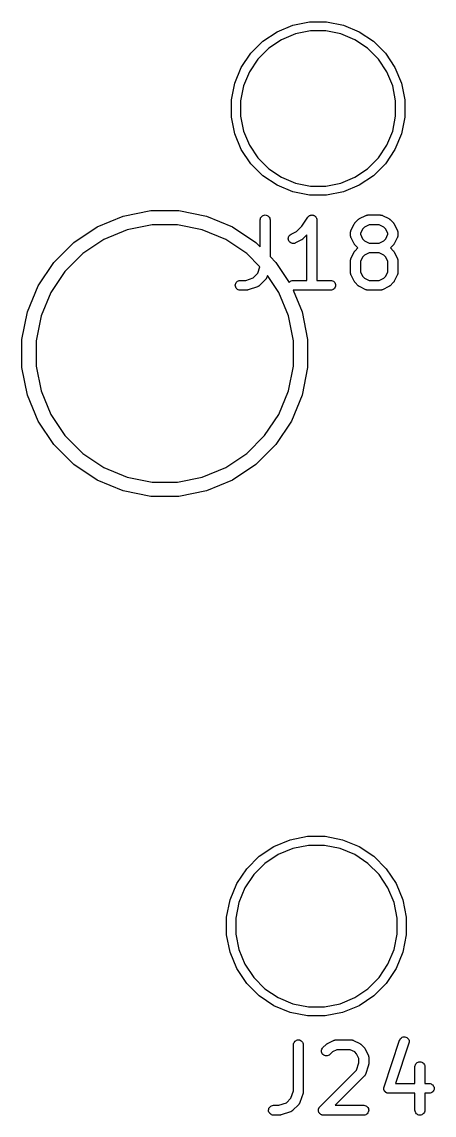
# Model space of a CAD drawing. Extents: x 4.1 to 76.2, y 7.7 to 62.
# Drawn here: x 15.77 to 22.07, y 45.17 to 61.88 of the extents above; entities that cross this region are included whole.
import ezdxf

# ---------------------------------------------------------------- set-up
doc = ezdxf.new("R2010")
doc.units = 0
doc.layers.add('BLACK', color=7, linetype='CONTINUOUS')

msp = doc.modelspace()

# ---------------------------------------------------------------- linework, layer by layer
at = {"layer": 'BLACK', "linetype": 'CONTINUOUS'}
for p, q in [((19.9082, 61.8273), (20.1641, 61.8782)), ((20.1641, 61.8782), (20.4251, 61.8782)), ((20.4251, 61.8782), (20.681, 61.8273)), ((19.4502, 61.5825), (19.6672, 61.7274)), ((19.6672, 61.7274), (19.9082, 61.8273)), ((19.9489, 61.6933), (19.7332, 61.604)), ((20.1779, 61.7389), (19.9489, 61.6933)), ((20.4113, 61.7389), (20.1779, 61.7389)), ((20.6403, 61.6933), (20.4113, 61.7389)), ((20.856, 61.604), (20.6403, 61.6933)), ((20.681, 61.8273), (20.922, 61.7274)), ((20.922, 61.7274), (21.139, 61.5825)), ((19.2657, 61.398), (19.4502, 61.5825)), ((19.7332, 61.604), (19.539, 61.4743)), ((21.0502, 61.4743), (20.856, 61.604)), ((21.139, 61.5825), (21.3235, 61.398)), ((19.1208, 61.181), (19.2657, 61.398)), ((19.539, 61.4743), (19.3739, 61.3092)), ((21.2153, 61.3092), (21.0502, 61.4743)), ((21.3235, 61.398), (21.4684, 61.181)), ((19.0209, 60.94), (19.1208, 61.181)), ((19.3739, 61.3092), (19.2442, 61.115)), ((21.345, 61.115), (21.2153, 61.3092)), ((21.4684, 61.181), (21.5683, 60.94)), ((19.2442, 61.115), (19.1549, 60.8993)), ((21.4343, 60.8993), (21.345, 61.115)), ((18.97, 60.6841), (19.0209, 60.94)), ((19.1549, 60.8993), (19.1093, 60.6703)), ((21.4799, 60.6703), (21.4343, 60.8993)), ((21.5683, 60.94), (21.6192, 60.6841)), ((18.97, 60.4231), (18.97, 60.6841)), ((19.1093, 60.6703), (19.1093, 60.4369)), ((21.4799, 60.4369), (21.4799, 60.6703)), ((21.6192, 60.6841), (21.6192, 60.4231)), ((19.0209, 60.1672), (18.97, 60.4231)), ((19.1093, 60.4369), (19.1549, 60.2079)), ((21.4343, 60.2079), (21.4799, 60.4369)), ((21.6192, 60.4231), (21.5683, 60.1672)), ((19.1208, 59.9262), (19.0209, 60.1672)), ((19.1549, 60.2079), (19.2442, 59.9922)), ((21.345, 59.9922), (21.4343, 60.2079)), ((21.5683, 60.1672), (21.4684, 59.9262)), ((19.2657, 59.7092), (19.1208, 59.9262)), ((19.2442, 59.9922), (19.3739, 59.798)), ((21.2153, 59.798), (21.345, 59.9922)), ((21.4684, 59.9262), (21.3235, 59.7092)), ((19.4502, 59.5247), (19.2657, 59.7092)), ((19.3739, 59.798), (19.539, 59.6329)), ((21.0502, 59.6329), (21.2153, 59.798)), ((21.3235, 59.7092), (21.139, 59.5247)), ((19.6672, 59.3798), (19.4502, 59.5247)), ((19.539, 59.6329), (19.7332, 59.5032)), ((19.7332, 59.5032), (19.9489, 59.4139)), ((20.6403, 59.4139), (20.856, 59.5032)), ((20.856, 59.5032), (21.0502, 59.6329)), ((21.139, 59.5247), (20.922, 59.3798)), ((19.9082, 59.2799), (19.6672, 59.3798)), ((19.9489, 59.4139), (20.1779, 59.3683)), ((20.1779, 59.3683), (20.4113, 59.3683)), ((20.4113, 59.3683), (20.6403, 59.4139)), ((20.922, 59.3798), (20.681, 59.2799)), ((20.1641, 59.229), (19.9082, 59.2799)), ((20.4251, 59.229), (20.1641, 59.229)), ((20.681, 59.2799), (20.4251, 59.229)), ((17.3132, 58.9101), (17.7352, 58.9941)), ((17.7352, 58.9941), (18.1655, 58.9941)), ((18.1655, 58.9941), (18.5875, 58.9101)), ((16.9156, 58.7455), (17.3132, 58.9101)), ((18.5875, 58.9101), (18.9851, 58.7455)), ((19.4101, 58.8523), (19.4117, 58.8668)), ((19.4101, 58.8512), (19.4101, 58.8523)), ((19.4101, 58.4392), (19.4101, 58.8512)), ((19.4117, 58.8668), (19.4161, 58.8808)), ((19.4161, 58.8808), (19.4232, 58.8936)), ((19.4232, 58.8936), (19.4326, 58.9048)), ((19.4326, 58.9048), (19.444, 58.914)), ((19.444, 58.914), (19.457, 58.9208)), ((19.457, 58.9208), (19.471, 58.9249)), ((19.471, 58.9249), (19.4856, 58.9262)), ((19.4856, 58.9262), (19.5002, 58.9247)), ((19.5002, 58.9247), (19.5141, 58.9204)), ((19.5141, 58.9204), (19.527, 58.9134)), ((19.527, 58.9134), (19.5383, 58.9041)), ((19.5383, 58.9041), (19.5475, 58.8927)), ((19.5475, 58.8927), (19.5544, 58.8798)), ((19.5544, 58.8798), (19.5586, 58.8658)), ((19.5586, 58.8658), (19.5601, 58.8512)), ((19.5601, 58.8512), (19.5601, 58.2892)), ((20.0458, 58.7561), (20.137, 58.8928)), ((20.137, 58.8928), (20.1375, 58.8936)), ((20.1375, 58.8937), (20.1425, 58.8995)), ((20.1375, 58.8936), (20.1375, 58.8937)), ((20.1375, 58.8936), (20.1375, 58.8936)), ((20.1375, 58.8936), (20.1375, 58.8936)), ((20.1425, 58.8995), (20.1469, 58.9048)), ((20.1469, 58.9048), (20.147, 58.9049)), ((20.1469, 58.9048), (20.1469, 58.9048)), ((20.147, 58.9049), (20.1528, 58.9096)), ((20.1528, 58.9096), (20.1583, 58.914)), ((20.1583, 58.914), (20.1583, 58.914)), ((20.1583, 58.914), (20.1584, 58.914)), ((20.1584, 58.914), (20.1652, 58.9176)), ((20.1652, 58.9176), (20.1713, 58.9208)), ((20.1713, 58.9208), (20.1713, 58.9208)), ((20.1713, 58.9208), (20.1714, 58.9208)), ((20.1714, 58.9208), (20.1786, 58.9229)), ((20.1786, 58.9229), (20.1853, 58.9249)), ((20.1853, 58.9249), (20.1854, 58.9249)), ((20.1854, 58.9249), (20.1926, 58.9256)), ((20.1854, 58.9249), (20.1854, 58.9249)), ((20.1926, 58.9256), (20.1999, 58.9262)), ((20.1999, 58.9262), (20.1999, 58.9262)), ((20.1999, 58.9262), (20.2, 58.9262)), ((20.2, 58.9262), (20.2075, 58.9254)), ((20.2075, 58.9254), (20.2144, 58.9247)), ((20.2144, 58.9247), (20.2145, 58.9247)), ((20.2145, 58.9247), (20.2146, 58.9247)), ((20.2146, 58.9247), (20.2219, 58.9224)), ((20.2219, 58.9224), (20.2284, 58.9204)), ((20.2284, 58.9204), (20.2285, 58.9203)), ((20.2285, 58.9203), (20.2285, 58.9203)), ((20.2285, 58.9203), (20.2351, 58.9168)), ((20.2351, 58.9168), (20.2413, 58.9134)), ((20.2413, 58.9134), (20.2413, 58.9134)), ((20.2413, 58.9134), (20.2414, 58.9133)), ((20.2414, 58.9133), (20.247, 58.9087)), ((20.247, 58.9087), (20.2526, 58.9041)), ((20.2526, 58.9041), (20.2526, 58.904)), ((20.2526, 58.904), (20.2527, 58.904)), ((20.2527, 58.904), (20.2575, 58.898)), ((20.2575, 58.898), (20.2618, 58.8927)), ((20.2618, 58.8927), (20.2619, 58.8927)), ((20.2619, 58.8927), (20.2619, 58.8926)), ((20.2619, 58.8926), (20.2656, 58.8857)), ((20.2656, 58.8857), (20.2687, 58.8798)), ((20.2687, 58.8798), (20.2687, 58.8797)), ((20.2687, 58.8797), (20.2687, 58.8797)), ((20.2687, 58.8797), (20.2709, 58.8726)), ((20.2709, 58.8726), (20.2729, 58.8658)), ((20.2729, 58.8658), (20.2729, 58.8657)), ((20.2729, 58.8657), (20.273, 58.8657)), ((20.273, 58.8657), (20.2737, 58.8584)), ((20.2737, 58.8584), (20.2744, 58.8512)), ((20.2744, 58.8512), (20.2744, 57.9262)), ((20.8606, 58.809), (20.9082, 58.8566)), ((20.9082, 58.8566), (20.909, 58.8574)), ((20.909, 58.8574), (20.9123, 58.86)), ((20.9123, 58.86), (20.9153, 58.8629)), ((20.9153, 58.8629), (20.918, 58.8646)), ((20.918, 58.8646), (20.9204, 58.8665)), ((20.9204, 58.8665), (20.9242, 58.8684)), ((20.9242, 58.8684), (20.9277, 58.8707)), ((20.9277, 58.8707), (21.023, 58.9183)), ((21.023, 58.9183), (21.0239, 58.9188)), ((21.0239, 58.9188), (21.026, 58.9195)), ((21.026, 58.9195), (21.0279, 58.9206)), ((21.0279, 58.9206), (21.0328, 58.922)), ((21.0328, 58.922), (21.0376, 58.9238)), ((21.0376, 58.9238), (21.0398, 58.9242)), ((21.0398, 58.9242), (21.0419, 58.9248)), ((21.0419, 58.9248), (21.047, 58.9253)), ((21.047, 58.9253), (21.0521, 58.9261)), ((21.0521, 58.9261), (21.0543, 58.926)), ((21.0543, 58.926), (21.0565, 58.9262)), ((21.0565, 58.9262), (21.247, 58.9262)), ((21.247, 58.9262), (21.248, 58.9262)), ((21.248, 58.9262), (21.2502, 58.926)), ((21.2502, 58.926), (21.2524, 58.926)), ((21.2524, 58.926), (21.2575, 58.9252)), ((21.2575, 58.9252), (21.2626, 58.9246)), ((21.2626, 58.9246), (21.2647, 58.9239)), ((21.2647, 58.9239), (21.2669, 58.9235)), ((21.2669, 58.9235), (21.2716, 58.9217)), ((21.2716, 58.9217), (21.2765, 58.9202)), ((21.2765, 58.9202), (21.2785, 58.9191)), ((21.2785, 58.9191), (21.2805, 58.9183)), ((21.2805, 58.9183), (21.3758, 58.8707)), ((21.3758, 58.8707), (21.3767, 58.8702)), ((21.3767, 58.8702), (21.3802, 58.8679)), ((21.3802, 58.8679), (21.3839, 58.8659)), ((21.3839, 58.8659), (21.3864, 58.8639)), ((21.3864, 58.8639), (21.389, 58.8622)), ((21.389, 58.8622), (21.392, 58.8593)), ((21.392, 58.8593), (21.3953, 58.8566)), ((21.3953, 58.8566), (21.4429, 58.809)), ((16.5579, 58.5064), (16.9156, 58.7455)), ((17.377, 58.6996), (17.0194, 58.5514)), ((17.7568, 58.7751), (17.377, 58.6996)), ((18.1439, 58.7751), (17.7568, 58.7751)), ((18.5237, 58.6996), (18.1439, 58.7751)), ((18.8814, 58.5514), (18.5237, 58.6996)), ((18.9851, 58.7455), (19.3429, 58.5064)), ((19.8801, 58.6326), (19.9645, 58.6748)), ((19.9645, 58.6748), (20.0458, 58.7561)), ((20.791, 58.6618), (20.7913, 58.664)), ((20.791, 58.6607), (20.791, 58.6618)), ((20.791, 58.6131), (20.791, 58.6607)), ((20.7912, 58.6662), (20.7921, 58.6712)), ((20.7913, 58.664), (20.7912, 58.6662)), ((20.7921, 58.6712), (20.7927, 58.6763)), ((20.7927, 58.6763), (20.7933, 58.6784)), ((20.7933, 58.6784), (20.7937, 58.6806)), ((20.7937, 58.6806), (20.7955, 58.6854)), ((20.7955, 58.6854), (20.7971, 58.6903)), ((20.7971, 58.6903), (20.7982, 58.6922)), ((20.7982, 58.6922), (20.7989, 58.6943)), ((20.7989, 58.6943), (20.8466, 58.7895)), ((20.8466, 58.7895), (20.847, 58.7905)), ((20.847, 58.7905), (20.8493, 58.794)), ((20.8493, 58.794), (20.8513, 58.7977)), ((20.8513, 58.7977), (20.8533, 58.8001)), ((20.8533, 58.8001), (20.855, 58.8027)), ((20.855, 58.8027), (20.8579, 58.8058)), ((20.8579, 58.8058), (20.8606, 58.809)), ((20.9753, 58.7116), (20.941, 58.643)), ((21.0057, 58.742), (20.9753, 58.7116)), ((21.0742, 58.7762), (21.0057, 58.742)), ((21.2293, 58.7762), (21.0742, 58.7762)), ((21.2978, 58.742), (21.2293, 58.7762)), ((21.3282, 58.7116), (21.2978, 58.742)), ((21.3625, 58.643), (21.3282, 58.7116)), ((21.4429, 58.809), (21.4436, 58.8083)), ((21.4436, 58.8083), (21.4462, 58.805)), ((21.4462, 58.805), (21.4491, 58.8019)), ((21.4491, 58.8019), (21.4508, 58.7993)), ((21.4508, 58.7993), (21.4527, 58.7968)), ((21.4527, 58.7968), (21.4547, 58.7931)), ((21.4547, 58.7931), (21.4569, 58.7895)), ((21.4569, 58.7895), (21.5045, 58.6943)), ((21.5045, 58.6943), (21.505, 58.6933)), ((21.505, 58.6933), (21.5058, 58.6913)), ((21.5058, 58.6913), (21.5068, 58.6893)), ((21.5068, 58.6893), (21.5083, 58.6844)), ((21.5083, 58.6844), (21.51, 58.6796)), ((21.51, 58.6796), (21.5104, 58.6774)), ((21.5104, 58.6774), (21.511, 58.6753)), ((21.511, 58.6753), (21.5115, 58.6702)), ((21.5115, 58.6702), (21.5123, 58.6651)), ((21.5123, 58.6651), (21.5122, 58.6629)), ((21.5122, 58.6629), (21.5125, 58.6607)), ((21.5125, 58.6607), (21.5125, 58.6131)), ((16.2536, 58.2021), (16.5579, 58.5064)), ((17.0194, 58.5514), (16.6974, 58.3363)), ((19.2033, 58.3363), (18.8814, 58.5514)), ((19.3429, 58.5064), (19.4101, 58.4392)), ((19.8388, 58.5606), (19.8393, 58.5752)), ((19.8412, 58.5461), (19.8388, 58.5606)), ((19.8393, 58.5752), (19.8426, 58.5895)), ((19.8463, 58.5324), (19.8412, 58.5461)), ((19.8426, 58.5895), (19.8486, 58.6028)), ((19.854, 58.52), (19.8463, 58.5324)), ((19.8486, 58.6028), (19.8571, 58.6147)), ((19.864, 58.5093), (19.854, 58.52)), ((19.8571, 58.6147), (19.8677, 58.6248)), ((19.8759, 58.5007), (19.864, 58.5093)), ((19.8677, 58.6248), (19.8801, 58.6326)), ((19.8892, 58.4946), (19.8759, 58.5007)), ((19.9034, 58.4912), (19.8892, 58.4946)), ((19.918, 58.4906), (19.9034, 58.4912)), ((19.9325, 58.4929), (19.918, 58.4906)), ((19.9462, 58.498), (19.9325, 58.4929)), ((19.9472, 58.4984), (19.9462, 58.498)), ((20.0424, 58.546), (19.9472, 58.4984)), ((20.046, 58.5483), (20.0424, 58.546)), ((20.0497, 58.5502), (20.046, 58.5483)), ((20.0522, 58.5522), (20.0497, 58.5502)), ((20.0548, 58.5538), (20.0522, 58.5522)), ((20.0579, 58.5567), (20.0548, 58.5538)), ((20.0612, 58.5594), (20.0579, 58.5567)), ((20.0619, 58.5601), (20.0612, 58.5594)), ((20.1244, 58.6225), (20.0619, 58.5601)), ((20.1244, 57.9262), (20.1244, 58.6225)), ((20.7912, 58.6109), (20.791, 58.6131)), ((20.7912, 58.6087), (20.7912, 58.6109)), ((20.792, 58.6037), (20.7912, 58.6087)), ((20.7925, 58.5986), (20.792, 58.6037)), ((20.7931, 58.5964), (20.7925, 58.5986)), ((20.7934, 58.5943), (20.7931, 58.5964)), ((20.7952, 58.5895), (20.7934, 58.5943)), ((20.7967, 58.5845), (20.7952, 58.5895)), ((20.7977, 58.5826), (20.7967, 58.5845)), ((20.7985, 58.5805), (20.7977, 58.5826)), ((20.7989, 58.5796), (20.7985, 58.5805)), ((20.8466, 58.4843), (20.7989, 58.5796)), ((20.941, 58.643), (20.941, 58.6308)), ((20.941, 58.6308), (20.9753, 58.5623)), ((20.9753, 58.5623), (21.0057, 58.5319)), ((21.0057, 58.5319), (21.0742, 58.4976)), ((21.0742, 58.4976), (21.2293, 58.4976)), ((21.2293, 58.4976), (21.2978, 58.5319)), ((21.2978, 58.5319), (21.3282, 58.5623)), ((21.3282, 58.5623), (21.3625, 58.6308)), ((21.3625, 58.6308), (21.3625, 58.643)), ((21.5045, 58.5796), (21.4569, 58.4843)), ((21.5053, 58.5816), (21.5045, 58.5796)), ((21.5064, 58.5836), (21.5053, 58.5816)), ((21.5079, 58.5885), (21.5064, 58.5836)), ((21.5098, 58.5933), (21.5079, 58.5885)), ((21.5102, 58.5954), (21.5098, 58.5933)), ((21.5108, 58.5975), (21.5102, 58.5954)), ((21.5114, 58.6026), (21.5108, 58.5975)), ((21.5123, 58.6077), (21.5114, 58.6026)), ((21.5124, 58.6121), (21.5122, 58.6099)), ((21.5122, 58.6099), (21.5123, 58.6077)), ((21.5125, 58.6131), (21.5124, 58.6121)), ((16.6974, 58.3363), (16.4237, 58.0626)), ((19.4052, 58.1344), (19.2033, 58.3363)), ((20.7989, 58.2657), (20.8466, 58.361)), ((20.8488, 58.4808), (20.8466, 58.4843)), ((20.8466, 58.361), (20.847, 58.3619)), ((20.847, 58.3619), (20.8493, 58.3654)), ((20.8507, 58.477), (20.8488, 58.4808)), ((20.8493, 58.3654), (20.8513, 58.3691)), ((20.8527, 58.4746), (20.8507, 58.477)), ((20.8513, 58.3691), (20.8533, 58.3715)), ((20.8544, 58.472), (20.8527, 58.4746)), ((20.8533, 58.3715), (20.855, 58.3742)), ((20.8573, 58.4689), (20.8544, 58.472)), ((20.855, 58.3742), (20.8579, 58.3772)), ((20.8599, 58.4656), (20.8573, 58.4689)), ((20.8579, 58.3772), (20.8606, 58.3804)), ((20.8606, 58.4649), (20.8599, 58.4656)), ((20.9028, 58.4226), (20.8606, 58.4649)), ((20.8606, 58.3804), (20.9028, 58.4226)), ((21.0742, 58.3476), (21.0057, 58.3134)), ((21.2293, 58.3476), (21.0742, 58.3476)), ((21.2978, 58.3134), (21.2293, 58.3476)), ((21.4429, 58.4649), (21.4007, 58.4226)), ((21.4007, 58.4226), (21.4429, 58.3804)), ((21.4455, 58.4681), (21.4429, 58.4649)), ((21.4429, 58.3804), (21.4436, 58.3797)), ((21.4436, 58.3797), (21.4462, 58.3764)), ((21.4485, 58.4711), (21.4455, 58.4681)), ((21.4462, 58.3764), (21.4491, 58.3733)), ((21.4502, 58.4738), (21.4485, 58.4711)), ((21.4491, 58.3733), (21.4508, 58.3707)), ((21.4522, 58.4762), (21.4502, 58.4738)), ((21.4508, 58.3707), (21.4527, 58.3683)), ((21.4541, 58.4799), (21.4522, 58.4762)), ((21.4527, 58.3683), (21.4547, 58.3645)), ((21.4564, 58.4834), (21.4541, 58.4799)), ((21.4547, 58.3645), (21.4569, 58.361)), ((21.4569, 58.4843), (21.4564, 58.4834)), ((21.4569, 58.361), (21.5045, 58.2657)), ((16.0145, 57.8444), (16.2536, 58.2021)), ((19.5601, 58.2892), (19.6471, 58.2021)), ((19.6471, 58.2021), (19.8526, 57.8946)), ((20.791, 58.2332), (20.7913, 58.2354)), ((20.791, 58.2322), (20.791, 58.2332)), ((20.791, 58.0417), (20.791, 58.2322)), ((20.7912, 58.2376), (20.7921, 58.2427)), ((20.7913, 58.2354), (20.7912, 58.2376)), ((20.7921, 58.2427), (20.7927, 58.2478)), ((20.7927, 58.2478), (20.7933, 58.2499)), ((20.7933, 58.2499), (20.7937, 58.252)), ((20.7937, 58.252), (20.7955, 58.2568)), ((20.7955, 58.2568), (20.7971, 58.2617)), ((20.7971, 58.2617), (20.7982, 58.2637)), ((20.7982, 58.2637), (20.7989, 58.2657)), ((20.9753, 58.283), (20.941, 58.2145)), ((20.941, 58.2145), (20.941, 58.0594)), ((21.0057, 58.3134), (20.9753, 58.283)), ((21.3282, 58.283), (21.2978, 58.3134)), ((21.3625, 58.2145), (21.3282, 58.283)), ((21.3625, 58.0594), (21.3625, 58.2145)), ((21.5045, 58.2657), (21.505, 58.2648)), ((21.505, 58.2648), (21.5058, 58.2627)), ((21.5058, 58.2627), (21.5068, 58.2608)), ((21.5068, 58.2608), (21.5083, 58.2558)), ((21.5083, 58.2558), (21.51, 58.251)), ((21.51, 58.251), (21.5104, 58.2489)), ((21.5104, 58.2489), (21.511, 58.2467)), ((21.511, 58.2467), (21.5115, 58.2416)), ((21.5115, 58.2416), (21.5123, 58.2366)), ((21.5123, 58.2366), (21.5122, 58.2344)), ((21.5122, 58.2344), (21.5125, 58.2322)), ((21.5125, 58.2322), (21.5125, 58.0417)), ((16.4237, 58.0626), (16.2086, 57.7406)), ((19.3017, 57.9644), (19.3719, 58.0346)), ((19.3719, 58.0346), (19.4052, 58.1344)), ((19.5186, 58.0004), (19.5086, 57.9704)), ((19.6922, 57.7406), (19.5186, 58.0004)), ((20.7912, 58.0395), (20.791, 58.0417)), ((20.7912, 58.0373), (20.7912, 58.0395)), ((20.792, 58.0322), (20.7912, 58.0373)), ((20.7925, 58.0271), (20.792, 58.0322)), ((20.7931, 58.025), (20.7925, 58.0271)), ((20.7934, 58.0228), (20.7931, 58.025)), ((20.7952, 58.018), (20.7934, 58.0228)), ((20.7967, 58.0131), (20.7952, 58.018)), ((20.7977, 58.0112), (20.7967, 58.0131)), ((20.7985, 58.0091), (20.7977, 58.0112)), ((20.7989, 58.0082), (20.7985, 58.0091)), ((20.8466, 57.9129), (20.7989, 58.0082)), ((20.941, 58.0594), (20.9753, 57.9909)), ((20.9753, 57.9909), (21.0057, 57.9605)), ((21.2978, 57.9605), (21.3282, 57.9909)), ((21.3282, 57.9909), (21.3625, 58.0594)), ((21.5045, 58.0082), (21.4569, 57.9129)), ((21.5053, 58.0102), (21.5045, 58.0082)), ((21.5064, 58.0121), (21.5053, 58.0102)), ((21.5079, 58.017), (21.5064, 58.0121)), ((21.5098, 58.0218), (21.5079, 58.017)), ((21.5102, 58.024), (21.5098, 58.0218)), ((21.5108, 58.0261), (21.5102, 58.024)), ((21.5114, 58.0312), (21.5108, 58.0261)), ((21.5123, 58.0362), (21.5114, 58.0312)), ((21.5124, 58.0406), (21.5122, 58.0385)), ((21.5122, 58.0385), (21.5123, 58.0362)), ((21.5125, 58.0417), (21.5124, 58.0406)), ((15.8499, 57.4468), (16.0145, 57.8444)), ((19.0291, 57.8517), (19.0307, 57.8663)), ((19.0305, 57.8372), (19.0291, 57.8517)), ((19.0346, 57.8231), (19.0305, 57.8372)), ((19.0307, 57.8663), (19.035, 57.8803)), ((19.0414, 57.8102), (19.0346, 57.8231)), ((19.035, 57.8803), (19.0419, 57.8932)), ((19.0419, 57.8932), (19.0513, 57.9044)), ((19.0513, 57.9044), (19.0626, 57.9137)), ((19.0626, 57.9137), (19.0755, 57.9206)), ((19.0755, 57.9206), (19.0896, 57.9248)), ((19.0896, 57.9248), (19.1041, 57.9262)), ((19.1041, 57.9262), (19.1872, 57.9262)), ((19.1872, 57.9262), (19.3017, 57.9644)), ((19.3659, 57.8277), (19.2231, 57.7801)), ((19.3679, 57.8286), (19.3659, 57.8277)), ((19.3701, 57.8292), (19.3679, 57.8286)), ((19.3746, 57.8316), (19.3701, 57.8292)), ((19.3793, 57.8336), (19.3746, 57.8316)), ((19.3811, 57.8349), (19.3793, 57.8336)), ((19.3831, 57.8359), (19.3811, 57.8349)), ((19.3871, 57.8391), (19.3831, 57.8359)), ((19.3913, 57.8421), (19.3871, 57.8391)), ((19.3928, 57.8437), (19.3913, 57.8421)), ((19.3945, 57.8451), (19.3928, 57.8437)), ((19.3953, 57.8458), (19.3945, 57.8451)), ((19.4905, 57.941), (19.3953, 57.8458)), ((19.4919, 57.9427), (19.4905, 57.941)), ((19.4935, 57.9442), (19.4919, 57.9427)), ((19.4965, 57.9484), (19.4935, 57.9442)), ((19.4998, 57.9524), (19.4965, 57.9484)), ((19.5008, 57.9543), (19.4998, 57.9524)), ((19.5021, 57.9561), (19.5008, 57.9543)), ((19.5043, 57.9607), (19.5021, 57.9561)), ((19.5067, 57.9653), (19.5043, 57.9607)), ((19.5073, 57.9674), (19.5067, 57.9653)), ((19.5083, 57.9694), (19.5073, 57.9674)), ((19.5086, 57.9704), (19.5083, 57.9694)), ((19.8526, 57.8946), (19.8608, 57.9044)), ((19.8608, 57.9044), (19.8721, 57.9137)), ((19.8721, 57.9137), (19.8851, 57.9206)), ((19.8851, 57.9206), (19.8991, 57.9248)), ((19.8991, 57.9248), (19.9136, 57.9262)), ((19.9136, 57.9262), (20.1244, 57.9262)), ((20.2744, 57.9262), (20.4851, 57.9262)), ((20.4851, 57.9262), (20.4861, 57.9262)), ((20.4861, 57.9262), (20.5007, 57.9246)), ((20.5007, 57.9246), (20.5146, 57.9202)), ((20.5146, 57.9202), (20.5274, 57.9131)), ((20.5274, 57.9131), (20.5387, 57.9037)), ((20.5387, 57.9037), (20.5478, 57.8923)), ((20.5542, 57.8222), (20.5473, 57.8093)), ((20.5478, 57.8923), (20.5546, 57.8793)), ((20.5585, 57.8361), (20.5542, 57.8222)), ((20.5546, 57.8793), (20.5587, 57.8653)), ((20.5601, 57.8507), (20.5585, 57.8361)), ((20.5587, 57.8653), (20.5601, 57.8507)), ((20.8488, 57.9093), (20.8466, 57.9129)), ((20.8507, 57.9056), (20.8488, 57.9093)), ((20.8527, 57.9032), (20.8507, 57.9056)), ((20.8544, 57.9005), (20.8527, 57.9032)), ((20.8573, 57.8975), (20.8544, 57.9005)), ((20.8599, 57.8942), (20.8573, 57.8975)), ((20.8606, 57.8934), (20.8599, 57.8942)), ((20.9082, 57.8458), (20.8606, 57.8934)), ((20.9115, 57.8431), (20.9082, 57.8458)), ((20.9145, 57.8402), (20.9115, 57.8431)), ((20.9171, 57.8385), (20.9145, 57.8402)), ((20.9195, 57.8365), (20.9171, 57.8385)), ((20.9233, 57.8345), (20.9195, 57.8365)), ((20.9268, 57.8322), (20.9233, 57.8345)), ((20.9277, 57.8318), (20.9268, 57.8322)), ((21.023, 57.7841), (20.9277, 57.8318)), ((21.0057, 57.9605), (21.0742, 57.9262)), ((21.0742, 57.9262), (21.2293, 57.9262)), ((21.2293, 57.9262), (21.2978, 57.9605)), ((21.3758, 57.8318), (21.2805, 57.7841)), ((21.3793, 57.834), (21.3758, 57.8318)), ((21.3831, 57.8359), (21.3793, 57.834)), ((21.3855, 57.8379), (21.3831, 57.8359)), ((21.3882, 57.8395), (21.3855, 57.8379)), ((21.3912, 57.8424), (21.3882, 57.8395)), ((21.3945, 57.8451), (21.3912, 57.8424)), ((21.3953, 57.8458), (21.3945, 57.8451)), ((21.4429, 57.8934), (21.3953, 57.8458)), ((21.4455, 57.8967), (21.4429, 57.8934)), ((21.4485, 57.8997), (21.4455, 57.8967)), ((21.4502, 57.9023), (21.4485, 57.8997)), ((21.4522, 57.9047), (21.4502, 57.9023)), ((21.4541, 57.9084), (21.4522, 57.9047)), ((21.4564, 57.912), (21.4541, 57.9084)), ((21.4569, 57.9129), (21.4564, 57.912)), ((16.2086, 57.7406), (16.0604, 57.383)), ((19.0505, 57.7987), (19.0414, 57.8102)), ((19.0617, 57.7893), (19.0505, 57.7987)), ((19.0746, 57.7823), (19.0617, 57.7893)), ((19.0885, 57.7779), (19.0746, 57.7823)), ((19.1031, 57.7762), (19.0885, 57.7779)), ((19.1041, 57.7762), (19.1031, 57.7762)), ((19.1994, 57.7762), (19.1041, 57.7762)), ((19.2036, 57.7766), (19.1994, 57.7762)), ((19.2078, 57.7767), (19.2036, 57.7766)), ((19.2108, 57.7773), (19.2078, 57.7767)), ((19.2139, 57.7776), (19.2108, 57.7773)), ((19.218, 57.7789), (19.2139, 57.7776)), ((19.2221, 57.7797), (19.218, 57.7789)), ((19.2231, 57.7801), (19.2221, 57.7797)), ((19.8403, 57.383), (19.6922, 57.7406)), ((20.4851, 57.7762), (19.9144, 57.7762)), ((19.9144, 57.7762), (20.0508, 57.4468)), ((20.4996, 57.7776), (20.4851, 57.7762)), ((20.5137, 57.7819), (20.4996, 57.7776)), ((20.5266, 57.7888), (20.5137, 57.7819)), ((20.5379, 57.798), (20.5266, 57.7888)), ((20.5473, 57.8093), (20.5379, 57.798)), ((21.025, 57.7833), (21.023, 57.7841)), ((21.027, 57.7823), (21.025, 57.7833)), ((21.0318, 57.7807), (21.027, 57.7823)), ((21.0366, 57.7789), (21.0318, 57.7807)), ((21.0388, 57.7785), (21.0366, 57.7789)), ((21.0409, 57.7779), (21.0388, 57.7785)), ((21.046, 57.7773), (21.0409, 57.7779)), ((21.0511, 57.7764), (21.046, 57.7773)), ((21.0533, 57.7765), (21.0511, 57.7764)), ((21.0555, 57.7762), (21.0533, 57.7765)), ((21.0565, 57.7762), (21.0555, 57.7762)), ((21.247, 57.7762), (21.0565, 57.7762)), ((21.2492, 57.7764), (21.247, 57.7762)), ((21.2514, 57.7763), (21.2492, 57.7764)), ((21.2564, 57.7771), (21.2514, 57.7763)), ((21.2615, 57.7776), (21.2564, 57.7771)), ((21.2637, 57.7783), (21.2615, 57.7776)), ((21.2658, 57.7786), (21.2637, 57.7783)), ((21.2707, 57.7804), (21.2658, 57.7786)), ((21.2756, 57.7819), (21.2707, 57.7804)), ((21.2775, 57.7829), (21.2756, 57.7819)), ((21.2796, 57.7837), (21.2775, 57.7829)), ((21.2805, 57.7841), (21.2796, 57.7837)), ((15.7659, 57.0248), (15.8499, 57.4468)), ((16.0604, 57.383), (15.9849, 57.0032)), ((19.9158, 57.0032), (19.8403, 57.383)), ((20.0508, 57.4468), (20.1348, 57.0248)), ((15.7659, 56.5945), (15.7659, 57.0248)), ((15.9849, 57.0032), (15.9849, 56.6161)), ((19.9158, 56.6161), (19.9158, 57.0032)), ((20.1348, 57.0248), (20.1348, 56.5945)), ((15.8499, 56.1725), (15.7659, 56.5945)), ((15.9849, 56.6161), (16.0604, 56.2363)), ((19.8403, 56.2363), (19.9158, 56.6161)), ((20.1348, 56.5945), (20.0508, 56.1725)), ((16.0145, 55.7749), (15.8499, 56.1725)), ((16.0604, 56.2363), (16.2086, 55.8786)), ((19.6922, 55.8786), (19.8403, 56.2363)), ((20.0508, 56.1725), (19.8862, 55.7749)), ((16.2086, 55.8786), (16.4237, 55.5567)), ((19.4771, 55.5567), (19.6922, 55.8786)), ((16.2536, 55.4171), (16.0145, 55.7749)), ((19.8862, 55.7749), (19.6471, 55.4171)), ((16.4237, 55.5567), (16.6974, 55.2829)), ((19.2033, 55.2829), (19.4771, 55.5567)), ((16.5579, 55.1129), (16.2536, 55.4171)), ((19.6471, 55.4171), (19.3429, 55.1129)), ((16.6974, 55.2829), (17.0194, 55.0678)), ((18.8814, 55.0678), (19.2033, 55.2829)), ((16.9156, 54.8738), (16.5579, 55.1129)), ((17.0194, 55.0678), (17.377, 54.9197)), ((18.5237, 54.9197), (18.8814, 55.0678)), ((19.3429, 55.1129), (18.9851, 54.8738)), ((17.3132, 54.7092), (16.9156, 54.8738)), ((17.377, 54.9197), (17.7568, 54.8441)), ((17.7568, 54.8441), (18.1439, 54.8441)), ((18.1439, 54.8441), (18.5237, 54.9197)), ((18.9851, 54.8738), (18.5875, 54.7092)), ((17.7352, 54.6252), (17.3132, 54.7092)), ((18.5875, 54.7092), (18.1655, 54.6252)), ((18.1655, 54.6252), (17.7352, 54.6252)), ((19.6187, 49.2739), (19.8686, 49.3774)), ((19.8686, 49.3774), (20.1339, 49.4302)), ((20.1339, 49.4302), (20.4045, 49.4302)), ((20.4045, 49.4302), (20.6698, 49.3774)), ((20.6698, 49.3774), (20.9197, 49.2739)), ((19.3937, 49.1236), (19.6187, 49.2739)), ((19.6847, 49.1504), (19.4826, 49.0153)), ((19.9092, 49.2434), (19.6847, 49.1504)), ((20.1477, 49.2908), (19.9092, 49.2434)), ((20.3907, 49.2908), (20.1477, 49.2908)), ((20.6292, 49.2434), (20.3907, 49.2908)), ((20.8537, 49.1504), (20.6292, 49.2434)), ((21.0558, 49.0153), (20.8537, 49.1504)), ((20.9197, 49.2739), (21.1447, 49.1236)), ((19.2024, 48.9323), (19.3937, 49.1236)), ((19.4826, 49.0153), (19.3107, 48.8434)), ((21.2277, 48.8434), (21.0558, 49.0153)), ((21.1447, 49.1236), (21.336, 48.9323)), ((19.0521, 48.7073), (19.2024, 48.9323)), ((19.3107, 48.8434), (19.1756, 48.6413)), ((21.3628, 48.6413), (21.2277, 48.8434)), ((21.336, 48.9323), (21.4863, 48.7073)), ((18.9486, 48.4574), (19.0521, 48.7073)), ((19.1756, 48.6413), (19.0826, 48.4168)), ((21.4558, 48.4168), (21.3628, 48.6413)), ((21.4863, 48.7073), (21.5898, 48.4574)), ((18.8958, 48.1921), (18.9486, 48.4574)), ((19.0826, 48.4168), (19.0352, 48.1783)), ((21.5032, 48.1783), (21.4558, 48.4168)), ((21.5898, 48.4574), (21.6426, 48.1921)), ((18.8958, 47.9215), (18.8958, 48.1921)), ((19.0352, 48.1783), (19.0352, 47.9353)), ((21.5032, 47.9353), (21.5032, 48.1783)), ((21.6426, 48.1921), (21.6426, 47.9215)), ((18.9486, 47.6562), (18.8958, 47.9215)), ((19.0352, 47.9353), (19.0826, 47.6968)), ((21.4558, 47.6968), (21.5032, 47.9353)), ((21.6426, 47.9215), (21.5898, 47.6562)), ((19.0521, 47.4063), (18.9486, 47.6562)), ((19.0826, 47.6968), (19.1756, 47.4723)), ((21.3628, 47.4723), (21.4558, 47.6968)), ((21.5898, 47.6562), (21.4863, 47.4063)), ((19.1756, 47.4723), (19.3107, 47.2702)), ((21.2277, 47.2702), (21.3628, 47.4723)), ((19.2024, 47.1813), (19.0521, 47.4063)), ((21.4863, 47.4063), (21.336, 47.1813)), ((19.3937, 46.99), (19.2024, 47.1813)), ((19.3107, 47.2702), (19.4826, 47.0983)), ((21.0558, 47.0983), (21.2277, 47.2702)), ((21.336, 47.1813), (21.1447, 46.99)), ((19.6187, 46.8397), (19.3937, 46.99)), ((19.4826, 47.0983), (19.6847, 46.9632)), ((19.6847, 46.9632), (19.9092, 46.8702)), ((20.6292, 46.8702), (20.8537, 46.9632)), ((20.8537, 46.9632), (21.0558, 47.0983)), ((21.1447, 46.99), (20.9197, 46.8397)), ((19.8686, 46.7362), (19.6187, 46.8397)), ((19.9092, 46.8702), (20.1477, 46.8228)), ((20.1477, 46.8228), (20.3907, 46.8228)), ((20.3907, 46.8228), (20.6292, 46.8702)), ((20.9197, 46.8397), (20.6698, 46.7362)), ((20.1339, 46.6834), (19.8686, 46.7362)), ((20.4045, 46.6834), (20.1339, 46.6834)), ((20.6698, 46.7362), (20.4045, 46.6834)), ((19.9312, 46.2846), (19.9406, 46.2958)), ((19.9406, 46.2958), (19.952, 46.305)), ((19.952, 46.305), (19.965, 46.3118)), ((19.965, 46.3118), (19.979, 46.3159)), ((19.979, 46.3159), (19.9936, 46.3172)), ((19.9936, 46.3172), (20.0082, 46.3157)), ((20.0082, 46.3157), (20.0221, 46.3114)), ((20.0221, 46.3114), (20.035, 46.3044)), ((20.035, 46.3044), (20.0463, 46.2951)), ((20.0463, 46.2951), (20.0555, 46.2837)), ((20.4357, 46.2617), (20.531, 46.3093)), ((20.531, 46.3093), (20.5319, 46.3098)), ((20.5319, 46.3098), (20.534, 46.3105)), ((20.534, 46.3105), (20.5359, 46.3116)), ((20.5359, 46.3116), (20.5408, 46.313)), ((20.5408, 46.313), (20.5456, 46.3148)), ((20.5456, 46.3148), (20.5478, 46.3152)), ((20.5478, 46.3152), (20.5499, 46.3158)), ((20.5499, 46.3158), (20.555, 46.3163)), ((20.555, 46.3163), (20.5601, 46.3171)), ((20.5601, 46.3171), (20.5623, 46.317)), ((20.5623, 46.317), (20.5645, 46.3172)), ((20.5645, 46.3172), (20.8026, 46.3172)), ((20.8026, 46.3172), (20.8036, 46.3172)), ((20.8036, 46.3172), (20.8058, 46.317)), ((20.8058, 46.317), (20.808, 46.317)), ((20.808, 46.317), (20.8131, 46.3162)), ((20.8131, 46.3162), (20.8182, 46.3156)), ((20.8182, 46.3156), (20.8203, 46.3149)), ((20.8203, 46.3149), (20.8225, 46.3145)), ((20.8225, 46.3145), (20.8273, 46.3127)), ((20.8273, 46.3127), (20.8321, 46.3112)), ((20.8321, 46.3112), (20.8341, 46.3101)), ((20.8341, 46.3101), (20.8361, 46.3093)), ((20.8361, 46.3093), (20.9314, 46.2617)), ((21.3029, 45.5993), (21.541, 46.3136)), ((21.541, 46.3136), (21.5413, 46.3145)), ((21.5413, 46.3145), (21.5475, 46.3278)), ((21.5475, 46.3278), (21.5561, 46.3397)), ((21.5561, 46.3397), (21.5668, 46.3496)), ((21.5668, 46.3496), (21.5793, 46.3573)), ((21.5793, 46.3573), (21.593, 46.3624)), ((21.593, 46.3624), (21.6075, 46.3647)), ((21.6075, 46.3647), (21.6221, 46.3642)), ((21.6221, 46.3642), (21.6363, 46.3608)), ((21.6363, 46.3608), (21.6497, 46.3548)), ((21.6497, 46.3548), (21.6616, 46.3462)), ((21.6616, 46.3462), (21.6716, 46.3356)), ((21.6716, 46.3356), (21.6793, 46.3231)), ((21.6793, 46.3231), (21.6845, 46.3095)), ((21.6845, 46.3095), (21.6869, 46.295)), ((21.6869, 46.295), (21.6865, 46.2804)), ((19.9181, 46.2433), (19.9197, 46.2578)), ((19.9181, 46.2422), (19.9181, 46.2433)), ((19.9181, 45.5401), (19.9181, 46.2422)), ((19.9197, 46.2578), (19.9241, 46.2718)), ((19.9241, 46.2718), (19.9312, 46.2846)), ((20.0555, 46.2837), (20.0624, 46.2708)), ((20.0624, 46.2708), (20.0666, 46.2568)), ((20.0666, 46.2568), (20.0681, 46.2422)), ((20.0681, 46.2422), (20.0681, 45.5279)), ((20.3466, 46.1472), (20.3481, 46.1618)), ((20.348, 46.1327), (20.3466, 46.1472)), ((20.3522, 46.1186), (20.348, 46.1327)), ((20.3481, 46.1618), (20.3524, 46.1758)), ((20.3524, 46.1758), (20.3593, 46.1887)), ((20.3593, 46.1887), (20.3686, 46.2)), ((20.3686, 46.2), (20.4162, 46.2476)), ((20.4162, 46.2476), (20.417, 46.2484)), ((20.417, 46.2484), (20.4203, 46.251)), ((20.4203, 46.251), (20.4233, 46.2539)), ((20.4233, 46.2539), (20.426, 46.2556)), ((20.426, 46.2556), (20.4284, 46.2575)), ((20.4284, 46.2575), (20.4322, 46.2594)), ((20.4322, 46.2594), (20.4357, 46.2617)), ((20.5137, 46.133), (20.4747, 46.0939)), ((20.5822, 46.1672), (20.5137, 46.133)), ((20.7849, 46.1672), (20.5822, 46.1672)), ((20.8534, 46.133), (20.7849, 46.1672)), ((20.8838, 46.1026), (20.8534, 46.133)), ((20.9314, 46.2617), (20.9323, 46.2612)), ((20.9323, 46.2612), (20.9358, 46.2589)), ((20.9358, 46.2589), (20.9396, 46.2569)), ((20.9396, 46.2569), (20.942, 46.2549)), ((20.942, 46.2549), (20.9446, 46.2532)), ((20.9446, 46.2532), (20.9476, 46.2503)), ((20.9476, 46.2503), (20.9509, 46.2476)), ((20.9509, 46.2476), (20.9985, 46.2)), ((20.9985, 46.2), (20.9992, 46.1993)), ((20.9992, 46.1993), (21.0019, 46.196)), ((21.0019, 46.196), (21.0047, 46.1929)), ((21.0047, 46.1929), (21.0064, 46.1903)), ((21.0064, 46.1903), (21.0084, 46.1878)), ((21.0084, 46.1878), (21.0103, 46.1841)), ((21.0103, 46.1841), (21.0125, 46.1805)), ((21.0125, 46.1805), (21.0602, 46.0853)), ((21.6833, 46.2661), (21.4781, 45.6506)), ((21.6865, 46.2804), (21.6833, 46.2661)), ((20.359, 46.1057), (20.3522, 46.1186)), ((20.3682, 46.0943), (20.359, 46.1057)), ((20.3795, 46.0849), (20.3682, 46.0943)), ((20.3923, 46.0779), (20.3795, 46.0849)), ((20.4063, 46.0736), (20.3923, 46.0779)), ((20.4209, 46.072), (20.4063, 46.0736)), ((20.4354, 46.0733), (20.4209, 46.072)), ((20.4495, 46.0773), (20.4354, 46.0733)), ((20.4625, 46.0841), (20.4495, 46.0773)), ((20.4739, 46.0932), (20.4625, 46.0841)), ((20.4747, 46.0939), (20.4739, 46.0932)), ((20.8799, 45.8542), (20.9181, 45.9687)), ((20.9181, 46.034), (20.8838, 46.1026)), ((20.9181, 45.9687), (20.9181, 46.034)), ((21.0602, 46.0853), (21.0606, 46.0843)), ((21.0606, 46.0843), (21.0614, 46.0823)), ((21.0614, 46.0823), (21.0624, 46.0803)), ((21.0624, 46.0803), (21.0639, 46.0754)), ((21.0639, 46.0754), (21.0657, 46.0706)), ((21.0657, 46.0706), (21.066, 46.0684)), ((21.066, 46.0684), (21.0666, 46.0663)), ((21.0666, 46.0663), (21.0671, 46.0612)), ((21.0671, 46.0612), (21.0679, 46.0561)), ((21.0681, 45.9555), (21.0676, 45.9513)), ((21.0679, 46.0561), (21.0679, 46.0539)), ((21.0679, 46.0539), (21.0681, 46.0517)), ((21.0681, 46.0517), (21.0681, 45.9565)), ((21.0681, 45.9565), (21.0681, 45.9555)), ((21.7883, 45.9513), (21.7977, 45.9625)), ((21.7977, 45.9625), (21.8092, 45.9716)), ((21.8092, 45.9716), (21.8221, 45.9784)), ((21.8221, 45.9784), (21.8362, 45.9826)), ((21.8362, 45.9826), (21.8507, 45.9839)), ((21.8507, 45.9839), (21.8653, 45.9824)), ((21.8653, 45.9824), (21.8793, 45.978)), ((21.8793, 45.978), (21.8922, 45.9711)), ((21.8922, 45.9711), (21.9034, 45.9617)), ((21.9034, 45.9617), (21.9127, 45.9504)), ((20.321, 45.2953), (20.8799, 45.8542)), ((21.0163, 45.7889), (21.0153, 45.7869)), ((21.0166, 45.7899), (21.0163, 45.7889)), ((21.0642, 45.9328), (21.0166, 45.7899)), ((21.0652, 45.9369), (21.0642, 45.9328)), ((21.0664, 45.9409), (21.0652, 45.9369)), ((21.0668, 45.944), (21.0664, 45.9409)), ((21.0675, 45.9471), (21.0668, 45.944)), ((21.0676, 45.9513), (21.0675, 45.9471)), ((21.7752, 45.9099), (21.7769, 45.9245)), ((21.7752, 45.9089), (21.7752, 45.9099)), ((21.7752, 45.6506), (21.7752, 45.9089)), ((21.7769, 45.9245), (21.7813, 45.9384)), ((21.7813, 45.9384), (21.7883, 45.9513)), ((21.9127, 45.9504), (21.9196, 45.9375)), ((21.9196, 45.9375), (21.9238, 45.9235)), ((21.9238, 45.9235), (21.9252, 45.9089)), ((21.9252, 45.9089), (21.9252, 45.6506)), ((20.9985, 45.7606), (20.5551, 45.3172)), ((20.9999, 45.7623), (20.9985, 45.7606)), ((21.0015, 45.7638), (20.9999, 45.7623)), ((21.0045, 45.768), (21.0015, 45.7638)), ((21.0078, 45.7719), (21.0045, 45.768)), ((21.0088, 45.7739), (21.0078, 45.7719)), ((21.0101, 45.7757), (21.0088, 45.7739)), ((21.0123, 45.7803), (21.0101, 45.7757)), ((21.0147, 45.7848), (21.0123, 45.7803)), ((21.0153, 45.7869), (21.0147, 45.7848)), ((21.4781, 45.6506), (21.7752, 45.6506)), ((21.9252, 45.6506), (21.9931, 45.6506)), ((21.9931, 45.6506), (21.9941, 45.6505)), ((21.9941, 45.6505), (22.0087, 45.6489)), ((22.0087, 45.6489), (22.0226, 45.6445)), ((22.0226, 45.6445), (22.0354, 45.6374)), ((22.0354, 45.6374), (22.0467, 45.628)), ((22.0467, 45.628), (22.0558, 45.6166)), ((19.8799, 45.4256), (19.9181, 45.5401)), ((20.0642, 45.5042), (20.0166, 45.3614)), ((20.0652, 45.5083), (20.0642, 45.5042)), ((20.0664, 45.5123), (20.0652, 45.5083)), ((20.0668, 45.5154), (20.0664, 45.5123)), ((20.0675, 45.5185), (20.0668, 45.5154)), ((20.0676, 45.5227), (20.0675, 45.5185)), ((20.0681, 45.5269), (20.0676, 45.5227)), ((20.0681, 45.5279), (20.0681, 45.5269)), ((21.299, 45.5761), (21.2995, 45.5805)), ((21.2993, 45.5732), (21.299, 45.5761)), ((21.2992, 45.5704), (21.2993, 45.5732)), ((21.2999, 45.566), (21.2992, 45.5704)), ((21.2995, 45.5805), (21.2996, 45.585)), ((21.2996, 45.585), (21.3003, 45.5878)), ((21.3004, 45.5615), (21.2999, 45.566)), ((21.3003, 45.5878), (21.3006, 45.5906)), ((21.3012, 45.5587), (21.3004, 45.5615)), ((21.3006, 45.5906), (21.3019, 45.5949)), ((21.3016, 45.5559), (21.3012, 45.5587)), ((21.3032, 45.5518), (21.3016, 45.5559)), ((21.3019, 45.5949), (21.3029, 45.5993)), ((21.3045, 45.5475), (21.3032, 45.5518)), ((21.3058, 45.5449), (21.3045, 45.5475)), ((21.3068, 45.5422), (21.3058, 45.5449)), ((21.3092, 45.5384), (21.3068, 45.5422)), ((21.3113, 45.5345), (21.3092, 45.5384)), ((21.3131, 45.5323), (21.3113, 45.5345)), ((21.3146, 45.5298), (21.3131, 45.5323)), ((21.3176, 45.5266), (21.3146, 45.5298)), ((21.3204, 45.5231), (21.3176, 45.5266)), ((21.3226, 45.5212), (21.3204, 45.5231)), ((21.3246, 45.5192), (21.3226, 45.5212)), ((21.3282, 45.5165), (21.3246, 45.5192)), ((21.3317, 45.5137), (21.3282, 45.5165)), ((21.3342, 45.5123), (21.3317, 45.5137)), ((21.3365, 45.5106), (21.3342, 45.5123)), ((21.3406, 45.5088), (21.3365, 45.5106)), ((21.3445, 45.5066), (21.3406, 45.5088)), ((21.3472, 45.5058), (21.3445, 45.5066)), ((21.3498, 45.5046), (21.3472, 45.5058)), ((21.3542, 45.5035), (21.3498, 45.5046)), ((21.3584, 45.5022), (21.3542, 45.5035)), ((21.3613, 45.5019), (21.3584, 45.5022)), ((21.3641, 45.5012), (21.3613, 45.5019)), ((21.3685, 45.5011), (21.3641, 45.5012)), ((21.373, 45.5006), (21.3685, 45.5011)), ((21.374, 45.5006), (21.373, 45.5006)), ((21.7752, 45.5006), (21.374, 45.5006)), ((21.7752, 45.2422), (21.7752, 45.5006)), ((21.9931, 45.5006), (21.9252, 45.5006)), ((21.9252, 45.5006), (21.9252, 45.2422)), ((22.0076, 45.502), (21.9931, 45.5006)), ((22.0217, 45.5062), (22.0076, 45.502)), ((22.0346, 45.5131), (22.0217, 45.5062)), ((22.0459, 45.5223), (22.0346, 45.5131)), ((22.0553, 45.5336), (22.0459, 45.5223)), ((22.0622, 45.5465), (22.0553, 45.5336)), ((22.0558, 45.6166), (22.0626, 45.6036)), ((22.0665, 45.5605), (22.0622, 45.5465)), ((22.0626, 45.6036), (22.0667, 45.5896)), ((22.0681, 45.575), (22.0665, 45.5605)), ((22.0667, 45.5896), (22.0681, 45.575)), ((19.5499, 45.2842), (19.5593, 45.2954)), ((19.5593, 45.2954), (19.5706, 45.3047)), ((19.5706, 45.3047), (19.5835, 45.3116)), ((19.5835, 45.3116), (19.5976, 45.3158)), ((19.5976, 45.3158), (19.6121, 45.3172)), ((19.6121, 45.3172), (19.6952, 45.3172)), ((19.6952, 45.3172), (19.8097, 45.3554)), ((19.8097, 45.3554), (19.8799, 45.4256)), ((19.9985, 45.332), (19.9033, 45.2368)), ((19.9999, 45.3337), (19.9985, 45.332)), ((20.0015, 45.3352), (19.9999, 45.3337)), ((20.0045, 45.3394), (20.0015, 45.3352)), ((20.0078, 45.3434), (20.0045, 45.3394)), ((20.0088, 45.3453), (20.0078, 45.3434)), ((20.0101, 45.3471), (20.0088, 45.3453)), ((20.0123, 45.3517), (20.0101, 45.3471)), ((20.0147, 45.3563), (20.0123, 45.3517)), ((20.0153, 45.3584), (20.0147, 45.3563)), ((20.0163, 45.3604), (20.0153, 45.3584)), ((20.0166, 45.3614), (20.0163, 45.3604)), ((20.3118, 45.2842), (20.3165, 45.2897)), ((20.3165, 45.2897), (20.321, 45.2953)), ((20.5551, 45.3172), (20.9931, 45.3172)), ((20.9931, 45.3172), (20.9941, 45.3172)), ((20.9941, 45.3172), (21.0087, 45.3156)), ((21.0087, 45.3156), (21.0226, 45.3112)), ((21.0226, 45.3112), (21.0354, 45.3041)), ((21.0354, 45.3041), (21.0467, 45.2947)), ((21.0467, 45.2947), (21.0558, 45.2833)), ((19.5371, 45.2427), (19.5387, 45.2573)), ((19.5385, 45.2282), (19.5371, 45.2427)), ((19.5426, 45.2141), (19.5385, 45.2282)), ((19.5387, 45.2573), (19.543, 45.2713)), ((19.5494, 45.2012), (19.5426, 45.2141)), ((19.543, 45.2713), (19.5499, 45.2842)), ((19.5585, 45.1897), (19.5494, 45.2012)), ((19.5697, 45.1803), (19.5585, 45.1897)), ((19.5826, 45.1733), (19.5697, 45.1803)), ((19.5965, 45.1689), (19.5826, 45.1733)), ((19.6111, 45.1672), (19.5965, 45.1689)), ((19.6121, 45.1672), (19.6111, 45.1672)), ((19.7074, 45.1672), (19.6121, 45.1672)), ((19.7116, 45.1676), (19.7074, 45.1672)), ((19.7158, 45.1677), (19.7116, 45.1676)), ((19.7188, 45.1683), (19.7158, 45.1677)), ((19.7219, 45.1686), (19.7188, 45.1683)), ((19.726, 45.1699), (19.7219, 45.1686)), ((19.7301, 45.1707), (19.726, 45.1699)), ((19.7311, 45.1711), (19.7301, 45.1707)), ((19.8739, 45.2187), (19.7311, 45.1711)), ((19.8759, 45.2196), (19.8739, 45.2187)), ((19.8781, 45.2202), (19.8759, 45.2196)), ((19.8826, 45.2226), (19.8781, 45.2202)), ((19.8873, 45.2246), (19.8826, 45.2226)), ((19.8891, 45.2259), (19.8873, 45.2246)), ((19.8911, 45.2269), (19.8891, 45.2259)), ((19.8951, 45.2301), (19.8911, 45.2269)), ((19.8993, 45.2331), (19.8951, 45.2301)), ((19.9008, 45.2347), (19.8993, 45.2331)), ((19.9025, 45.2361), (19.9008, 45.2347)), ((19.9033, 45.2368), (19.9025, 45.2361)), ((20.299, 45.2427), (20.2998, 45.2498)), ((20.299, 45.2426), (20.299, 45.2427)), ((20.299, 45.2425), (20.299, 45.2426)), ((20.2997, 45.2353), (20.299, 45.2425)), ((20.3004, 45.2282), (20.2997, 45.2353)), ((20.2998, 45.2498), (20.3005, 45.257)), ((20.3004, 45.228), (20.3004, 45.2282)), ((20.3004, 45.2279), (20.3004, 45.228)), ((20.3025, 45.221), (20.3004, 45.2279)), ((20.3005, 45.2572), (20.3006, 45.2573)), ((20.3005, 45.257), (20.3005, 45.2572)), ((20.3006, 45.2573), (20.3027, 45.2642)), ((20.3045, 45.2141), (20.3025, 45.221)), ((20.3027, 45.2642), (20.3048, 45.271)), ((20.3045, 45.214), (20.3045, 45.2141)), ((20.3046, 45.2139), (20.3045, 45.214)), ((20.308, 45.2073), (20.3046, 45.2139)), ((20.3048, 45.2712), (20.3049, 45.2713)), ((20.3048, 45.271), (20.3048, 45.2712)), ((20.3049, 45.2713), (20.3084, 45.2777)), ((20.3113, 45.2012), (20.308, 45.2073)), ((20.3084, 45.2777), (20.3117, 45.2839)), ((20.3114, 45.2011), (20.3113, 45.2012)), ((20.3114, 45.2009), (20.3114, 45.2011)), ((20.316, 45.1953), (20.3114, 45.2009)), ((20.3117, 45.2839), (20.3118, 45.284)), ((20.3118, 45.284), (20.3118, 45.2842)), ((20.3204, 45.1897), (20.316, 45.1953)), ((20.3205, 45.1897), (20.3204, 45.1897)), ((20.3206, 45.1896), (20.3205, 45.1897)), ((20.3261, 45.185), (20.3206, 45.1896)), ((20.3317, 45.1803), (20.3261, 45.185)), ((20.3318, 45.1803), (20.3317, 45.1803)), ((20.3319, 45.1802), (20.3318, 45.1803)), ((20.3382, 45.1767), (20.3319, 45.1802)), ((20.3445, 45.1733), (20.3382, 45.1767)), ((20.3446, 45.1732), (20.3445, 45.1733)), ((20.3447, 45.1732), (20.3446, 45.1732)), ((20.3516, 45.171), (20.3447, 45.1732)), ((20.3584, 45.1689), (20.3516, 45.171)), ((20.3586, 45.1688), (20.3584, 45.1689)), ((20.3587, 45.1688), (20.3586, 45.1688)), ((20.3658, 45.168), (20.3587, 45.1688)), ((20.373, 45.1672), (20.3658, 45.168)), ((20.3732, 45.1672), (20.373, 45.1672)), ((20.3733, 45.1672), (20.3732, 45.1672)), ((20.3732, 45.1672), (20.3732, 45.1672)), ((20.374, 45.1672), (20.3733, 45.1672)), ((20.9931, 45.1672), (20.374, 45.1672)), ((21.0076, 45.1686), (20.9931, 45.1672)), ((21.0217, 45.1729), (21.0076, 45.1686)), ((21.0346, 45.1798), (21.0217, 45.1729)), ((21.0459, 45.189), (21.0346, 45.1798)), ((21.0553, 45.2003), (21.0459, 45.189)), ((21.0622, 45.2132), (21.0553, 45.2003)), ((21.0558, 45.2833), (21.0626, 45.2703)), ((21.0665, 45.2271), (21.0622, 45.2132)), ((21.0626, 45.2703), (21.0667, 45.2563)), ((21.0681, 45.2417), (21.0665, 45.2271)), ((21.0667, 45.2563), (21.0681, 45.2417)), ((21.7766, 45.2277), (21.7752, 45.2422)), ((21.7809, 45.2136), (21.7766, 45.2277)), ((21.7877, 45.2007), (21.7809, 45.2136)), ((21.797, 45.1894), (21.7877, 45.2007)), ((21.8083, 45.18), (21.797, 45.1894)), ((21.8212, 45.1731), (21.8083, 45.18)), ((21.8351, 45.1688), (21.8212, 45.1731)), ((21.8497, 45.1672), (21.8351, 45.1688)), ((21.8643, 45.1685), (21.8497, 45.1672)), ((21.8783, 45.1727), (21.8643, 45.1685)), ((21.8913, 45.1795), (21.8783, 45.1727)), ((21.9027, 45.1886), (21.8913, 45.1795)), ((21.9121, 45.1998), (21.9027, 45.1886)), ((21.9192, 45.2127), (21.9121, 45.1998)), ((21.9236, 45.2266), (21.9192, 45.2127)), ((21.9252, 45.2412), (21.9236, 45.2266)), ((21.9252, 45.2422), (21.9252, 45.2412))]:
    msp.add_line(p, q, dxfattribs=at)

doc.saveas('drawing.dxf')
